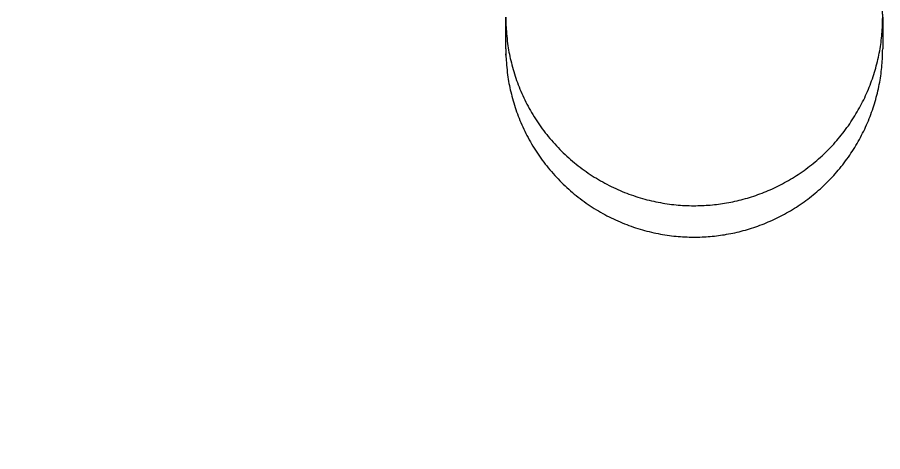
# Model space of a CAD drawing. Header units: centimetres. Extents: x 0 to 19.8, y 0 to 41.5.
# Drawn here: x 0 to 19.82, y 0 to 9.95 of the extents above; entities that cross this region are included whole.
import ezdxf

# ---------------------------------------------------------------- set-up
doc = ezdxf.new("R2010")
doc.units = ezdxf.units.CM
doc.layers.add('Make2D$Visible$Curves', color=7, linetype='Continuous', true_color=0x000000)

msp = doc.modelspace()

# ---------------------------------------------------------------- linework, layer by layer
at = {"layer": 'Make2D$Visible$Curves', "color": 18, "lineweight": -3, "true_color": 0x000000}
msp.add_rational_spline([(19.821, 9.952), (19.821, 10.058), (19.816, 10.165)], [0.980423998556, 0.989861021963, 1], degree=2, dxfattribs=at)
for points in [[(11.188, 9.952), (11.188, 9.845), (11.193, 9.738), (11.407, 5.427), (15.718, 5.641), (19.821, 5.844), (19.821, 9.952)], [(11.188, 9.232), (11.188, 9.125), (11.193, 9.019), (11.407, 4.708), (15.718, 4.921), (19.821, 5.124), (19.821, 9.232)]]:
    msp.add_rational_spline(points, [0.980423998556, 0.989861021963, 1, 0.707106781187, 1, 0.717245759224, 0.980423998556], degree=2, knots=[13.325939, 13.325939, 13.325939, 13.560652, 13.560652, 20.340977, 20.340977, 26.886591, 26.886591, 26.886591], dxfattribs=at)
for points in [[(11.188, 9.232), (11.188, 9.592), (11.188, 9.952)], [(19.821, 9.952), (19.821, 9.592), (19.821, 9.232)]]:
    msp.add_open_spline(points, degree=2, dxfattribs=at)

doc.saveas('drawing.dxf')
